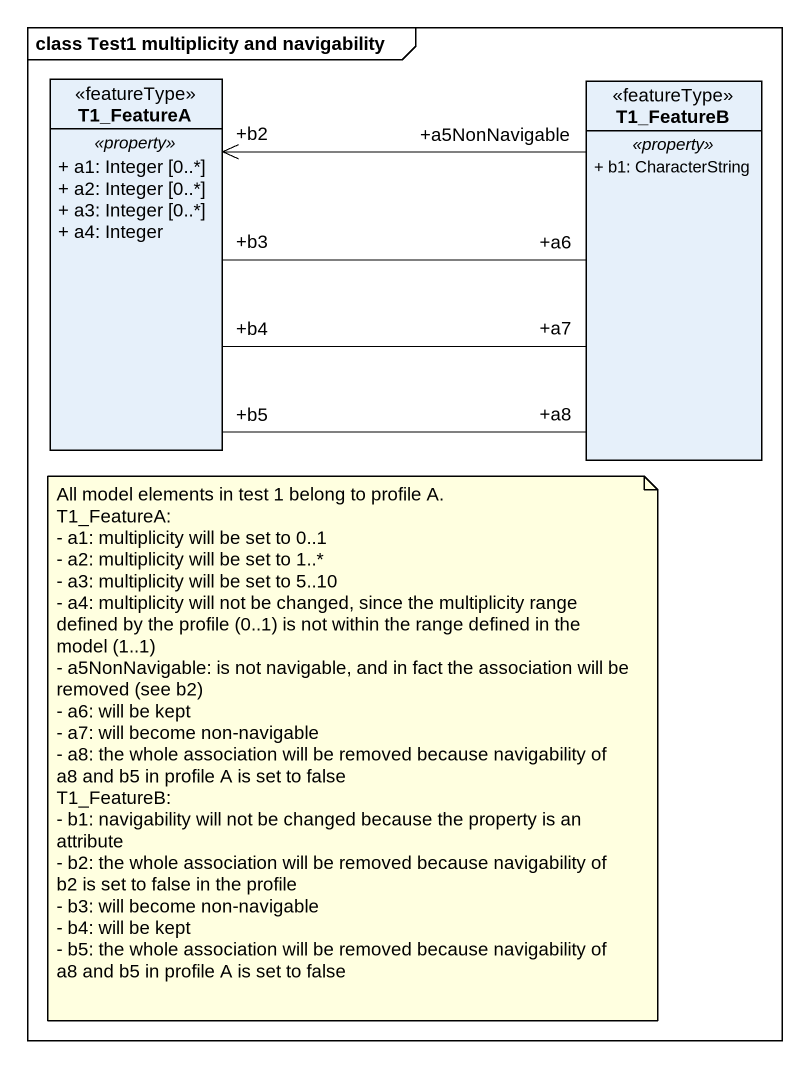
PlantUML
@startuml
mainframe class Test1 multiplicity and navigability
hide circle
hide empty members
skinparam classAttributeIconSize 0
class T1_FeatureA <<featureType>> {
  .. <<property>> ..
  + a1: Integer [0..*]
  + a2: Integer [0..*]
  + a3: Integer [0..*]
  + a4: Integer
}
class T1_FeatureB <<featureType>> {
  .. <<property>> ..
  + b1: CharacterString
}
T1_FeatureB "+a5NonNavigable" -left-> "+b2" T1_FeatureA
T1_FeatureB "+a6" -left- "+b3" T1_FeatureA
T1_FeatureB "+a7" -left- "+b4" T1_FeatureA
T1_FeatureB "+a8" -left- "+b5" T1_FeatureA
note as N1
  All model elements in test 1 belong to profile A.
  T1_FeatureA:
  - a1: multiplicity will be set to 0..1
  - a2: multiplicity will be set to 1..*
  - a3: multiplicity will be set to 5..10
  - a4: multiplicity will not be changed, since the multiplicity range defined by the profile (0..1) is not within the range defined in the model (1..1)
  - a5NonNavigable: is not navigable, and in fact the association will be removed (see b2)
  - a6: will be kept
  - a7: will become non-navigable
  - a8: the whole association will be removed because navigability of a8 and b5 in profile A is set to false
  T1_FeatureB:
  - b1: navigability will not be changed because the property is an attribute
  - b2: the whole association will be removed because navigability of b2 is set to false in the profile
  - b3: will become non-navigable
  - b4: will be kept
  - b5: the whole association will be removed because navigability of a8 and b5 in profile A is set to false
end note
@enduml
